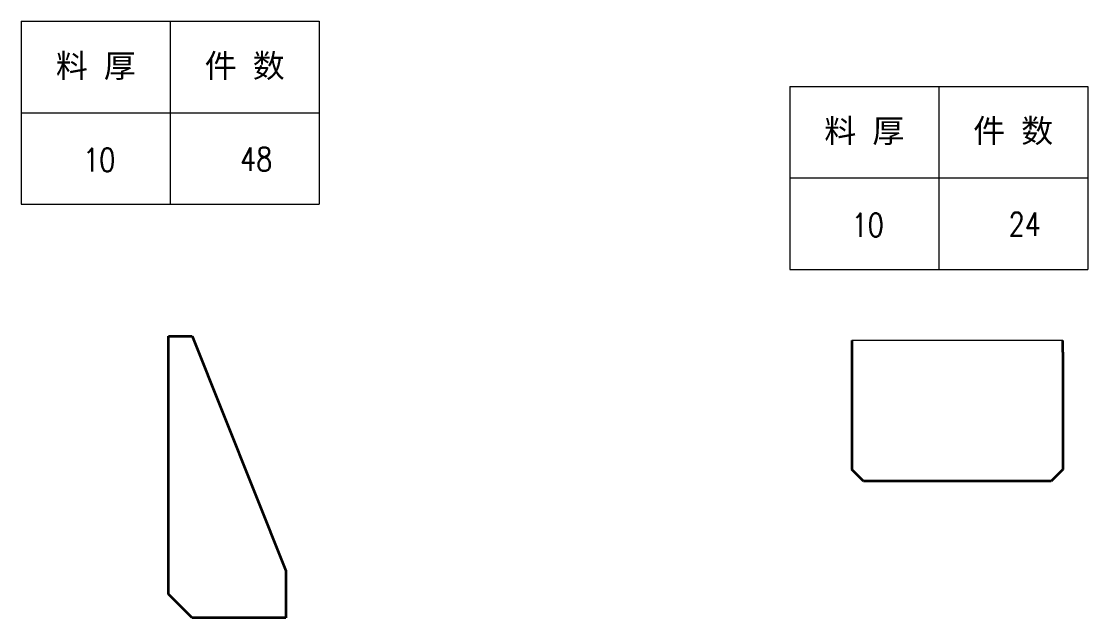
# Model space of a CAD drawing. Extents: x -278 to 67637, y -20766 to 713.
# Drawn here: x 23.5 to 478.1, y 427.8 to 682.1 of the extents above; entities that cross this region are included whole.
import ezdxf
from ezdxf.enums import TextEntityAlignment as Align

# ---------------------------------------------------------------- set-up
doc = ezdxf.new("R2010")
doc.units = 0
doc.layers.get('0').update_dxf_attribs({"lineweight": 13})
doc.layers.add('__5', color=7, linetype='Continuous', lineweight=13)
doc.styles.add('DIM', font='txt.shx', dxfattribs={"width": 0.8, "bigfont": 'bigfont.shx'})
doc.styles.get("Standard").update_dxf_attribs({"font": ''})
doc.styles.get('Standard').set_extended_font_data('SimSun')

# ---------------------------------------------------------------- blocks, each defined once
blk = doc.blocks.new('*T16')
at = {"color": 0, "linetype": 'ByBlock', "lineweight": -2, "transparency": 16777216}
for p, q in [((0, 0), (127, 0)), ((0, 0), (0, -78)), ((63.5, 0), (63.5, -78)), ((127, 0), (127, -78)), ((0, -39), (127, -39)), ((0, -78), (127, -78))]:
    blk.add_line(p, q, dxfattribs=at)
at = {"color": 0, "transparency": 16777216, "char_height": 10, "width": 60.5, "attachment_point": 5}
for s, insert in [('{\\fSimSun|b0|i0|c134|p2;料 厚}', (31.75, -19.5)), ('{\\fSimSun|b0|i0|c134|p2;件 数}', (95.25, -19.5))]:
    blk.add_mtext(s, dxfattribs=dict(at, insert=insert))
blk = doc.blocks.new('拆图参数')
blk.add_blockref('*T16', (-63.5, 78))
at = {"style": 'DIM', "width": 0.8}
blk.add_attdef('6', text='', height=10, dxfattribs=at).set_placement((-37.13, 18.91), align=Align.MIDDLE_LEFT)
blk.add_attdef('1', text='', height=10, dxfattribs=at).set_placement((36.65, 19.27), align=Align.MIDDLE_CENTER)

msp = doc.modelspace()

# ---------------------------------------------------------------- linework, layer by layer
msp.add_line((467.5237, 546.0371), (377.5237, 546.0371))
at = {"layer": '__5', "color": 7, "lineweight": 35}
for p, q in [((86.2706, 437.8175), (86.2706, 547.8175)), ((96.2706, 547.8175), (136.2706, 447.8175)), ((377.5237, 531.0371), (377.5237, 491.0371)), ((467.5237, 531.0371), (467.5237, 491.0371)), ((462.5237, 486.0371), (382.5237, 486.0371)), ((136.2706, 427.8175), (96.2706, 427.8175))]:
    msp.add_line(p, q, dxfattribs=at)
at = {"layer": '__5', "color": 7, "lineweight": 35, "ltscale": 0.125}
for p, q in [((86.2706, 547.8175), (96.2706, 547.8175)), ((377.5237, 546.0371), (377.5237, 541.0371)), ((467.5237, 541.0371), (467.5237, 546.0371)), ((377.5237, 541.0371), (377.5237, 531.0371)), ((467.5237, 541.0371), (467.5237, 531.0371))]:
    msp.add_line(p, q, dxfattribs=at)
at = {"layer": '__5', "color": 7, "lineweight": 35, "ltscale": 0.088388}
for p, q in [((382.5237, 486.0371), (377.5237, 491.0371)), ((467.5237, 491.0371), (462.5237, 486.0371))]:
    msp.add_line(p, q, dxfattribs=at)
at = {"layer": '__5', "color": 7, "lineweight": 35, "ltscale": 0.25}
msp.add_line((136.2706, 447.8175), (136.2706, 427.8175), dxfattribs=at)
at = {"layer": '__5', "color": 7, "lineweight": 35, "ltscale": 0.176777}
msp.add_line((96.2706, 427.8175), (86.2706, 437.8175), dxfattribs=at)

# ---------------------------------------------------------------- block references
for p, values in [((86.9537, 604.0589), {'1': '48', '6': '10'}), ((414.6368, 576.304), {'1': '24', '6': '10'})]:
    msp.add_blockref('拆图参数', p).add_auto_attribs(values)

doc.saveas('drawing.dxf')
